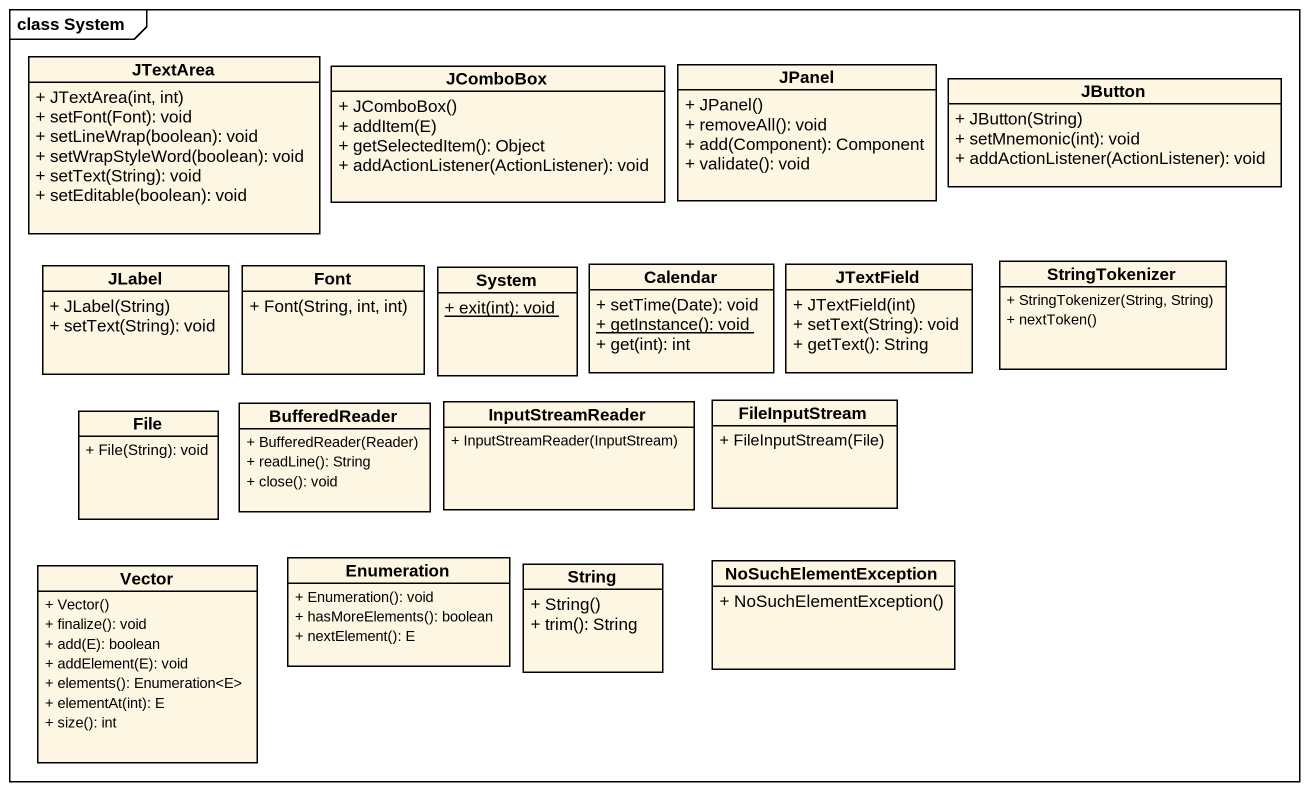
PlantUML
@startuml
mainframe class System
hide circle
hide empty members
skinparam classAttributeIconSize 0
class JTextArea {
  + JTextArea(int, int)
  + setFont(Font): void
  + setLineWrap(boolean): void
  + setWrapStyleWord(boolean): void
  + setText(String): void
  + setEditable(boolean): void
}
class JComboBox {
  + JComboBox()
  + addItem(E)
  + getSelectedItem(): Object
  + addActionListener(ActionListener): void
}
class JPanel {
  + JPanel()
  + removeAll(): void
  + add(Component): Component
  + validate(): void
}
class JButton {
  + JButton(String)
  + setMnemonic(int): void
  + addActionListener(ActionListener): void
}
class JLabel {
  + JLabel(String)
  + setText(String): void
}
class Font {
  + Font(String, int, int)
}
class System {
  {static} + exit(int): void
}
class Calendar {
  + setTime(Date): void
  {static} + getInstance(): void
  + get(int): int
}
class JTextField {
  + JTextField(int)
  + setText(String): void
  + getText(): String
}
class StringTokenizer {
  + StringTokenizer(String, String)
  + nextToken()
}
class "File" as File_ {
  + File(String): void
}
class BufferedReader {
  + BufferedReader(Reader)
  + readLine(): String
  + close(): void
}
class InputStreamReader {
  + InputStreamReader(InputStream)
}
class FileInputStream {
  + FileInputStream(File)
}
class Vector {
  + Vector()
  + finalize(): void
  + add(E): boolean
  + addElement(E): void
  + elements(): Enumeration<E>
  + elementAt(int): E
  + size(): int
}
class Enumeration {
  + Enumeration(): void
  + hasMoreElements(): boolean
  + nextElement(): E
}
class String {
  + String()
  + trim(): String
}
class NoSuchElementException {
  + NoSuchElementException()
}
@enduml
